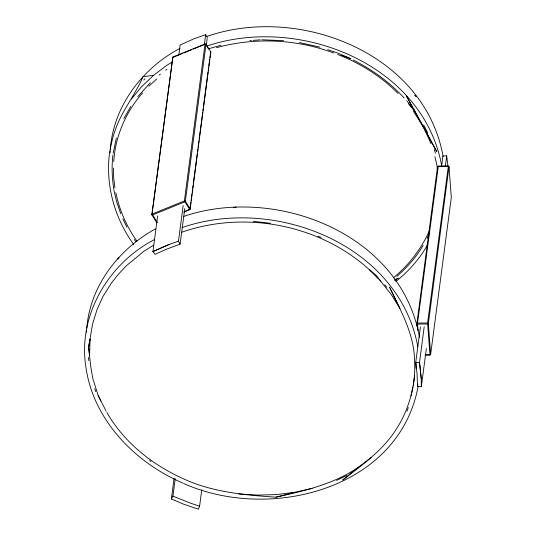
<?xml version="1.0" encoding="UTF-8"?>
<svg xmlns="http://www.w3.org/2000/svg" width="536" height="536" viewBox="0 0 536 536"><rect width="100%" height="100%" fill="white"/><g stroke="black" fill="none" stroke-linecap="round" stroke-linejoin="round"><path stroke-width="0.8" d="M416.037 368.393L415.983 362.812M413.732 382.235C415.192 373.002 414.817 363.629 414.221 354.343C412.023 330.042 399.735 308.676 389.511 287.062L399.997 308.729L391.561 294.994L376.507 275.866L369.733 269.876L377.82 278.164M113.759 161.671C115.193 136.345 125.886 111.83 142.616 92.875M110.034 152.686L110.181 151.025M110.322 149.37C113.31 106.316 142.442 68.059 180.042 48.354M112.962 154.924C111.495 166.381 112.064 177.979 113.82 189.369M86.39 332.199L86.557 330.551M86.799 328.086C90.061 285.782 118.965 248.918 155.427 228.912M413.343 385.384L413.537 383.81M184.116 211.72L190.173 208.859L210.836 51.925L206.018 44.274L205.04 43.986L172.84 57.091L151.889 214.822L156.706 222.474L157.282 222.641L152.177 214.025L184.384 200.92L185.356 201.208L190.173 208.859L189.885 209.663L183.754 212.155M157.638 215.901L152.948 251.572L154.971 254.386L165.912 249.428L180.103 244.155L184.799 208.491M178.816 54.974L180.123 45.017L193.523 38.981L205.656 34.639L207.298 37.634M180.103 244.155L178.468 241.187L183.165 205.516M204.35 44.595L205.656 34.639M206.313 45.098L207.184 38.465M190.87 202.186L189.885 209.663L184.384 200.92L205.04 43.986L206.018 44.274L185.356 201.208L184.672 201.891L152.465 214.99L151.889 214.822L172.84 57.091M191.091 200.524L191.962 193.885M192.183 192.223L192.511 189.731M192.725 188.069L193.054 185.583M193.275 183.922L197.322 153.196M197.536 151.534L197.864 149.048M198.085 147.387L198.957 140.74M199.178 139.079L202.675 112.513M202.896 110.852L203.224 108.359M203.439 106.698L204.316 100.058M204.531 98.396L208.035 71.824M208.249 70.162L208.578 67.67M208.799 66.015L209.67 59.369M209.891 57.707L210.836 51.925L210.253 51.784M201.784 489.616L199.6 506.205L198.407 509.2L183.607 504.182L171.373 498.956L174.106 478.219M171.373 498.956L172.92 496.122L175.218 478.702M426.355 348.614L421.33 386.764L417.504 386.597L417.095 374.108L415.715 362.557L420.412 326.893M441.497 166.81L442.917 156.023L446.689 155.822L447.949 166.06M424.211 326.699L419.514 362.37L421.256 378.778L421.33 386.764M445.269 166.602L446.689 155.822M417.504 386.597L417.832 384.111M371.18 457.61L358.524 467.117L342.732 480.015C362.53 464.685 383.642 449.838 396.982 428.097C406.992 412.378 412.546 394.382 414.509 375.924M113.17 153.376L116.339 138.027M411.072 395.836L412.995 386.992M418.087 386.557C398.952 489.415 269.561 521.937 183.848 483.559M406.958 411.259L408.318 407.561M427.132 238.346L429.068 233.85M429.651 230.326C421.37 248.738 408.868 265.213 393.19 277.943M133.812 244.584C115.521 219.706 106.289 188.263 109.022 157.43C110.523 144.941 113.565 132.7 118.764 121.21C125.873 105.853 136.338 92.313 143.005 76.655L153.531 75.355L166.562 65.466L172.069 62.122M427.607 244.624C419.728 258.962 408.512 271.43 395.742 281.581M123.816 118.516L130.791 106.43M423.152 245.321C416.318 257.119 407.105 267.444 396.848 276.355M137.786 96.614L150.328 82.718M131.354 99.153L141.491 86.785L153.531 75.355M143.862 80.032L144.914 78.752M148.814 86.222L156.606 79.114M424.948 355.02L429.973 355.006L430.643 354.397L451.305 197.462L449.014 166.676L448.25 166.073L438.2 166.1L437.53 166.709L416.867 323.637L417.055 326.136M159.152 75.087L160.452 74.115M165.651 70.236L166.951 69.265M153.785 245.12L144.097 251.096L126.503 265.628L118.342 274.318L111.649 282.707L102.932 296.569L96.996 309.694L92.554 324.119L88.574 347.214L90.765 366.899L92.882 378.724L98.215 395.642L100.909 401.069M350.162 473.529L351.522 472.692M358.524 467.117C334.022 484.055 304.622 490.869 276 497.153C248.335 495.385 220.397 492.859 194.166 483.271C158.743 469.73 126.067 445.845 106.939 412.606M154.676 239.465C108.681 263.122 77.325 315.53 85.988 367.689C93.673 420.613 135.367 462.729 183.118 483.211M394.744 280.06L398.322 278.137L394.65 280.094M346.645 475.492L336.568 480.43M425.685 354.832L429.872 354.825L430.643 354.397L428.351 323.61L449.014 166.676L448.344 166.281L438.301 166.307L437.53 166.709L437.651 168.371M169.028 244.496L152.948 251.572L169.028 244.496L178.468 241.187M173.235 57.238L182.434 53.493M183.969 52.87L191.64 49.754M193.168 49.124L204.672 44.448M182.059 227.606C273.976 195.513 399.092 244.503 417.846 346.846M181.818 232.222C249.99 208.303 332.059 227.324 380.808 281.132M206.601 46.163C298.492 14.847 423.299 63.797 441.758 166.086M206.347 36.602C298.874 4.208 424.666 53.171 443.084 156.418M208.584 48.756L221.067 45.238M183.466 216.49C276.094 184.846 401.504 234.051 419.487 337.365M216.444 47.704C254.794 37.098 296.636 39.088 333.874 53.057M276 497.153L294.445 492.329L312.14 488.417M294.445 492.329L276.308 494.594L257.789 495.103L238.868 493.951M249.897 40.609L251.485 40.488M253.072 40.361L260.235 39.818M415.715 362.557L419.514 362.37L421.256 378.778M261.823 39.778L283.571 40.642M253.24 221.348L270.466 223.278M299.463 42.585L319.959 47.121M199.6 506.205L190.173 503.029L172.92 496.122M327.717 49.64L337.111 52.823L350.249 58.458M337.7 54.478C360.145 63.215 381.17 76.246 398.054 93.505M341.814 55.329L350.98 58.772M317.989 236.282L321.044 237.428M353.144 59.965C372.118 69.546 389.652 82.196 404.05 97.88M149.644 460.531L150.931 461.523M408.546 103.817L414.911 111.307M384.721 284.77L386.845 287.269M413.41 111.24L423.782 127.548L436.78 151.675L406.348 95.877L423.782 127.548L430.998 143.675M406.797 100.815L414.462 110.577M134.161 239.451L135.662 241.408M137.002 241.22C126.704 226.748 119.387 210.132 115.863 192.712M205.435 44.133L206.313 45.527M207.191 46.92L208.504 49.004M429.973 355.006L427.587 323.007L448.344 166.281M126.958 227.251L122.878 218.889M423.675 124.968L427.701 132.781M98.215 395.642L106.148 411.186M438.301 166.307L417.544 323.034L418.026 330.719M120.747 213.77L116.587 201.556L113.913 190.18M95.77 391.722L94.711 388.68M434.274 149.41L435.44 153.269M434.924 156.666L436.974 165.416L437.503 170.361M114.932 187.955L113.666 177.604L113.471 168.083M88.822 360.627L88.554 357.398M90.088 339.147L89.613 354.926L88.574 347.214L90.088 339.147M118.784 257.401L118.041 258.875L118.784 257.401M417.544 323.034L416.867 323.637L417.531 324.059L427.581 324.032L428.351 323.61L427.587 323.007L417.544 323.034M235.974 207.104L233.542 207.734L235.974 207.104M416.171 96.406L414.904 95.348L416.171 96.406"/></g></svg>
